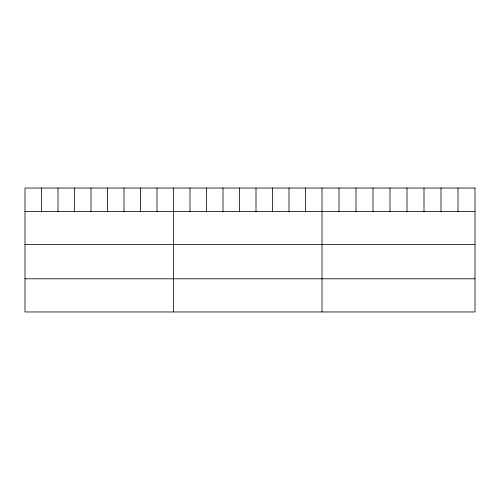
<?xml version="1.0" encoding="UTF-8"?>
<svg xmlns="http://www.w3.org/2000/svg" width="500" height="500" viewBox="0 0 500 500"><rect width="100%" height="100%" fill="white"/><g stroke="black" fill="none" stroke-linecap="round" stroke-linejoin="round"><path stroke-width="0.75" d="M25 211.45L475 211.45M25 244.619L475 244.619M25 278.794L475 278.794M458 188.038L458 211.45M441 188.038L441 211.45M424 188.038L424 211.45M407 188.038L407 211.45M390 188.038L390 211.45M373 188.038L373 211.45M356 188.038L356 211.45M339 188.038L339 211.45M322 188.038L322 311.962M305.5 188.038L305.5 211.45M289 188.038L289 211.45M272.5 188.038L272.5 211.45M256 188.038L256 211.45M239.5 188.038L239.5 211.45M223 188.038L223 211.45M206.5 188.038L206.5 211.45M190 188.038L190 211.45M173.5 188.038L173.5 311.962M157 188.038L157 211.45M140.5 188.038L140.5 211.45M124 188.038L124 211.45M107.5 188.038L107.5 211.45M91 188.038L91 211.45M74.5 188.038L74.5 211.45M58 188.038L58 211.45M41.5 188.038L41.5 211.45M475 188.038L25 188.038L25 311.962L475 311.962L475 188.038"/></g></svg>
